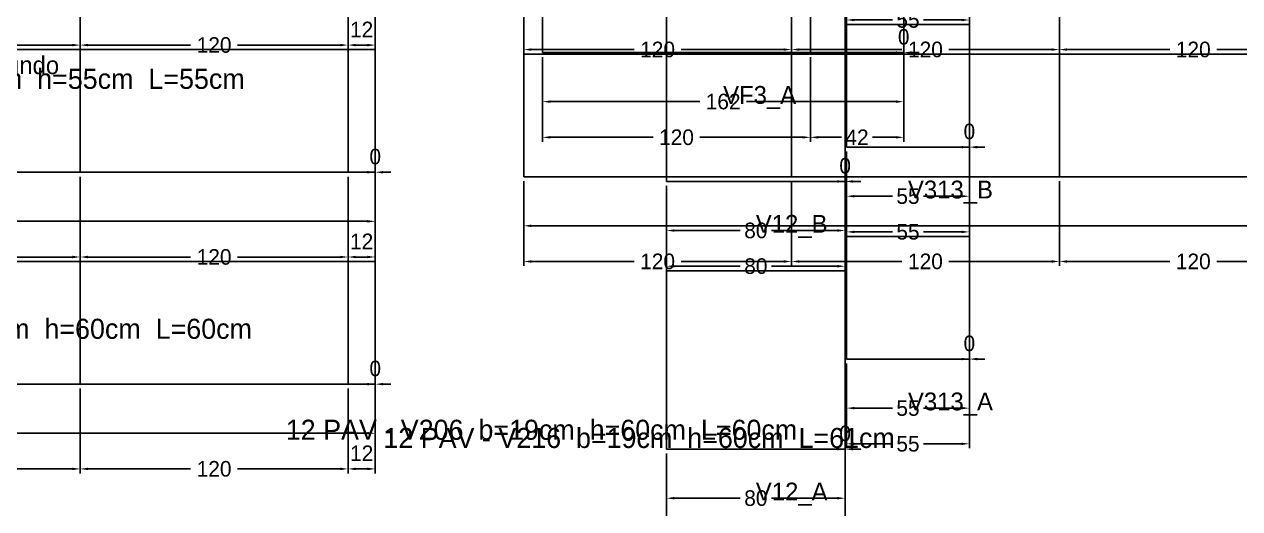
# Model space of a CAD drawing. Header units: metres. Extents: x 946 to 6411, y 1397 to 3666.
# Drawn here: x 1641 to 2185, y 1892 to 2110 of the extents above; entities that cross this region are included whole.
import ezdxf

# ---------------------------------------------------------------- set-up
doc = ezdxf.new("R2010")
doc.units = ezdxf.units.M
doc.layers.add('COTA', color=3, linetype='Continuous')
doc.dimstyles.new('COTA_VIG', dxfattribs={"dimtxt": 7, "dimasz": 3.5, "dimexe": 2, "dimexo": 2, "dimgap": 1.5, "dimtad": 1, "dimdec": 1, "dimcen": 2.5, "dimclrd": 3, "dimclre": 3, "dimclrt": 3, "dimazin": 3, "dimtfac": 1, "dimtmove": 0, "dimatfit": 3})

# ---------------------------------------------------------------- blocks, each defined once
blk = doc.blocks.new('_CLOSEDFILLED')
at = {"color": 0, "linetype": 'BYBLOCK'}
blk.add_solid([(-1, 0.16), (0, 0), (-1, -0.16)], dxfattribs=at)
blk = doc.blocks.new('*D49')
at = {"color": 3}
for p, q in [((1872.91, 2094.94), (1872.91, 2072.94)), ((2034.71, 2094.94), (2034.71, 2072.94)), ((1876.41, 2074.94), (1943.31, 2074.94)), ((1964.31, 2074.94), (2031.21, 2074.94))]:
    blk.add_line(p, q, dxfattribs=at)
at = {"layer": 'Defpoints'}
for p in [(1872.91, 2096.94), (2034.71, 2096.94), (1872.91, 2074.94)]:
    blk.add_point(p, dxfattribs=at)
at = {"layer": 'COTA', "color": 3, "xscale": 3.5, "yscale": 3.5, "rotation": 180}
blk.add_blockref('_CLOSEDFILLED', (1872.91, 2074.94), dxfattribs=at)
at = {"layer": 'COTA', "color": 3, "xscale": 3.5, "yscale": 3.5}
blk.add_blockref('_CLOSEDFILLED', (2034.71, 2074.94), dxfattribs=at)
at = {"layer": 'COTA', "color": 3, "insert": (1953.81, 2074.94), "char_height": 7, "attachment_point": 5}
blk.add_mtext('162', dxfattribs=at)
blk = doc.blocks.new('*D50')
at = {"color": 3}
for p, q in [((1872.91, 2094.94), (1872.91, 2056.94)), ((1992.91, 2094.94), (1992.91, 2056.94)), ((1876.41, 2058.94), (1922.41, 2058.94)), ((1943.41, 2058.94), (1989.41, 2058.94))]:
    blk.add_line(p, q, dxfattribs=at)
at = {"layer": 'Defpoints'}
for p in [(1872.91, 2096.94), (1992.91, 2096.94), (1872.91, 2058.94)]:
    blk.add_point(p, dxfattribs=at)
at = {"layer": 'COTA', "color": 3, "xscale": 3.5, "yscale": 3.5, "rotation": 180}
blk.add_blockref('_CLOSEDFILLED', (1872.91, 2058.94), dxfattribs=at)
at = {"layer": 'COTA', "color": 3, "xscale": 3.5, "yscale": 3.5}
blk.add_blockref('_CLOSEDFILLED', (1992.91, 2058.94), dxfattribs=at)
at = {"layer": 'COTA', "color": 3, "insert": (1932.91, 2058.94), "char_height": 7, "attachment_point": 5}
blk.add_mtext('120', dxfattribs=at)
blk = doc.blocks.new('*D51')
at = {"color": 3}
for p, q in [((1992.91, 2094.94), (1992.91, 2056.94)), ((2034.71, 2094.94), (2034.71, 2056.94)), ((1996.41, 2058.94), (2006.81, 2058.94)), ((2020.81, 2058.94), (2031.21, 2058.94))]:
    blk.add_line(p, q, dxfattribs=at)
at = {"layer": 'Defpoints'}
for p in [(1992.91, 2096.94), (2034.71, 2096.94), (1992.91, 2058.94)]:
    blk.add_point(p, dxfattribs=at)
at = {"layer": 'COTA', "color": 3, "xscale": 3.5, "yscale": 3.5, "rotation": 180}
blk.add_blockref('_CLOSEDFILLED', (1992.91, 2058.94), dxfattribs=at)
at = {"layer": 'COTA', "color": 3, "xscale": 3.5, "yscale": 3.5}
blk.add_blockref('_CLOSEDFILLED', (2034.71, 2058.94), dxfattribs=at)
at = {"layer": 'COTA', "color": 3, "insert": (2013.81, 2058.94), "char_height": 7, "attachment_point": 5}
blk.add_mtext('42', dxfattribs=at)
blk = doc.blocks.new('*D136')
at = {"color": 3}
for p, q in [((1928.47, 1917.16), (1928.47, 1895.16)), ((2008.47, 1917.16), (2008.47, 1895.16)), ((1931.97, 1897.16), (1961.47, 1897.16)), ((1975.47, 1897.16), (2004.97, 1897.16))]:
    blk.add_line(p, q, dxfattribs=at)
at = {"layer": 'Defpoints'}
for p in [(1928.47, 1919.16), (2008.47, 1919.16), (1928.47, 1897.16)]:
    blk.add_point(p, dxfattribs=at)
at = {"layer": 'COTA', "color": 3, "xscale": 3.5, "yscale": 3.5, "rotation": 180}
blk.add_blockref('_CLOSEDFILLED', (1928.47, 1897.16), dxfattribs=at)
at = {"layer": 'COTA', "color": 3, "xscale": 3.5, "yscale": 3.5}
blk.add_blockref('_CLOSEDFILLED', (2008.47, 1897.16), dxfattribs=at)
at = {"layer": 'COTA', "color": 3, "insert": (1968.47, 1897.16), "char_height": 7, "attachment_point": 5}
blk.add_mtext('80', dxfattribs=at)
blk = doc.blocks.new('*D137')
at = {"color": 3}
for p, q in [((1928.47, 1917.16), (1928.47, 1879.16)), ((2008.47, 1917.16), (2008.47, 1879.16)), ((1931.97, 1881.16), (1961.47, 1881.16)), ((1975.47, 1881.16), (2004.97, 1881.16))]:
    blk.add_line(p, q, dxfattribs=at)
at = {"layer": 'Defpoints'}
for p in [(1928.47, 1919.16), (2008.47, 1919.16), (1928.47, 1881.16)]:
    blk.add_point(p, dxfattribs=at)
at = {"layer": 'COTA', "color": 3, "xscale": 3.5, "yscale": 3.5, "rotation": 180}
blk.add_blockref('_CLOSEDFILLED', (1928.47, 1881.16), dxfattribs=at)
at = {"layer": 'COTA', "color": 3, "xscale": 3.5, "yscale": 3.5}
blk.add_blockref('_CLOSEDFILLED', (2008.47, 1881.16), dxfattribs=at)
at = {"layer": 'COTA', "color": 3, "insert": (1968.47, 1881.16), "char_height": 7, "attachment_point": 5}
blk.add_mtext('80', dxfattribs=at)
blk = doc.blocks.new('*D139')
at = {"color": 3}
for p, q in [((1928.47, 2037.16), (1928.47, 2015.16)), ((2008.47, 2037.16), (2008.47, 2015.16)), ((1931.97, 2017.16), (1961.47, 2017.16)), ((1975.47, 2017.16), (2004.97, 2017.16))]:
    blk.add_line(p, q, dxfattribs=at)
at = {"layer": 'Defpoints'}
for p in [(1928.47, 2039.16), (2008.47, 2039.16), (1928.47, 2017.16)]:
    blk.add_point(p, dxfattribs=at)
at = {"layer": 'COTA', "color": 3, "xscale": 3.5, "yscale": 3.5, "rotation": 180}
blk.add_blockref('_CLOSEDFILLED', (1928.47, 2017.16), dxfattribs=at)
at = {"layer": 'COTA', "color": 3, "xscale": 3.5, "yscale": 3.5}
blk.add_blockref('_CLOSEDFILLED', (2008.47, 2017.16), dxfattribs=at)
at = {"layer": 'COTA', "color": 3, "insert": (1968.47, 2017.16), "char_height": 7, "attachment_point": 5}
blk.add_mtext('80', dxfattribs=at)
blk = doc.blocks.new('*D140')
at = {"color": 3}
for p, q in [((1928.47, 2037.16), (1928.47, 1999.16)), ((2008.47, 2037.16), (2008.47, 1999.16)), ((1931.97, 2001.16), (1961.47, 2001.16)), ((1975.47, 2001.16), (2004.97, 2001.16))]:
    blk.add_line(p, q, dxfattribs=at)
at = {"layer": 'Defpoints'}
for p in [(1928.47, 2039.16), (2008.47, 2039.16), (1928.47, 2001.16)]:
    blk.add_point(p, dxfattribs=at)
at = {"layer": 'COTA', "color": 3, "xscale": 3.5, "yscale": 3.5, "rotation": 180}
blk.add_blockref('_CLOSEDFILLED', (1928.47, 2001.16), dxfattribs=at)
at = {"layer": 'COTA', "color": 3, "xscale": 3.5, "yscale": 3.5}
blk.add_blockref('_CLOSEDFILLED', (2008.47, 2001.16), dxfattribs=at)
at = {"layer": 'COTA', "color": 3, "insert": (1968.47, 2001.16), "char_height": 7, "attachment_point": 5}
blk.add_mtext('80', dxfattribs=at)
blk = doc.blocks.new('*D1381')
at = {"color": 3}
for p, q in [((945.75, 1946.29), (945.75, 1924.29)), ((1797.95, 1946.29), (1797.95, 1924.29)), ((949.25, 1926.29), (1361.35, 1926.29)), ((1382.35, 1926.29), (1794.45, 1926.29))]:
    blk.add_line(p, q, dxfattribs=at)
at = {"layer": 'Defpoints'}
for p in [(945.75, 1948.29), (1797.95, 1948.29), (945.75, 1926.29)]:
    blk.add_point(p, dxfattribs=at)
at = {"layer": 'COTA', "color": 3, "xscale": 3.5, "yscale": 3.5, "rotation": 180}
blk.add_blockref('_CLOSEDFILLED', (945.75, 1926.29), dxfattribs=at)
at = {"layer": 'COTA', "color": 3, "xscale": 3.5, "yscale": 3.5}
blk.add_blockref('_CLOSEDFILLED', (1797.95, 1926.29), dxfattribs=at)
at = {"layer": 'COTA', "color": 3, "insert": (1371.85, 1926.29), "char_height": 7, "attachment_point": 5}
blk.add_mtext('852', dxfattribs=at)
blk = doc.blocks.new('*D1387')
at = {"color": 3}
for p, q in [((1545.75, 1946.29), (1545.75, 1908.29)), ((1665.75, 1946.29), (1665.75, 1908.29)), ((1549.25, 1910.29), (1595.25, 1910.29)), ((1616.25, 1910.29), (1662.25, 1910.29))]:
    blk.add_line(p, q, dxfattribs=at)
at = {"layer": 'Defpoints'}
for p in [(1545.75, 1948.29), (1665.75, 1948.29), (1545.75, 1910.29)]:
    blk.add_point(p, dxfattribs=at)
at = {"layer": 'COTA', "color": 3, "xscale": 3.5, "yscale": 3.5, "rotation": 180}
blk.add_blockref('_CLOSEDFILLED', (1545.75, 1910.29), dxfattribs=at)
at = {"layer": 'COTA', "color": 3, "xscale": 3.5, "yscale": 3.5}
blk.add_blockref('_CLOSEDFILLED', (1665.75, 1910.29), dxfattribs=at)
at = {"layer": 'COTA', "color": 3, "insert": (1605.75, 1910.29), "char_height": 7, "attachment_point": 5}
blk.add_mtext('120', dxfattribs=at)
blk = doc.blocks.new('*D1388')
at = {"color": 3}
for p, q in [((1665.75, 1946.29), (1665.75, 1908.29)), ((1785.75, 1946.29), (1785.75, 1908.29)), ((1669.25, 1910.29), (1715.25, 1910.29)), ((1736.25, 1910.29), (1782.25, 1910.29))]:
    blk.add_line(p, q, dxfattribs=at)
at = {"layer": 'Defpoints'}
for p in [(1665.75, 1948.29), (1785.75, 1948.29), (1665.75, 1910.29)]:
    blk.add_point(p, dxfattribs=at)
at = {"layer": 'COTA', "color": 3, "xscale": 3.5, "yscale": 3.5, "rotation": 180}
blk.add_blockref('_CLOSEDFILLED', (1665.75, 1910.29), dxfattribs=at)
at = {"layer": 'COTA', "color": 3, "xscale": 3.5, "yscale": 3.5}
blk.add_blockref('_CLOSEDFILLED', (1785.75, 1910.29), dxfattribs=at)
at = {"layer": 'COTA', "color": 3, "insert": (1725.75, 1910.29), "char_height": 7, "attachment_point": 5}
blk.add_mtext('120', dxfattribs=at)
blk = doc.blocks.new('*D1389')
at = {"color": 3}
for p, q in [((1785.75, 1946.29), (1785.75, 1908.29)), ((1797.95, 1946.29), (1797.95, 1908.29)), ((1789.25, 1910.29), (1794.45, 1910.29))]:
    blk.add_line(p, q, dxfattribs=at)
at = {"layer": 'Defpoints'}
for p in [(1785.75, 1948.29), (1797.95, 1948.29), (1785.75, 1910.29)]:
    blk.add_point(p, dxfattribs=at)
at = {"layer": 'COTA', "color": 3, "xscale": 3.5, "yscale": 3.5, "rotation": 180}
blk.add_blockref('_CLOSEDFILLED', (1785.75, 1910.29), dxfattribs=at)
at = {"layer": 'COTA', "color": 3, "xscale": 3.5, "yscale": 3.5}
blk.add_blockref('_CLOSEDFILLED', (1797.95, 1910.29), dxfattribs=at)
at = {"layer": 'COTA', "color": 3, "insert": (1791.85, 1917.29), "char_height": 7, "attachment_point": 5}
blk.add_mtext('12', dxfattribs=at)
blk = doc.blocks.new('*D1391')
at = {"color": 3}
for p, q in [((945.75, 2041.29), (945.75, 2019.29)), ((1797.95, 2041.29), (1797.95, 2019.29)), ((949.25, 2021.29), (1361.35, 2021.29)), ((1382.35, 2021.29), (1794.45, 2021.29))]:
    blk.add_line(p, q, dxfattribs=at)
at = {"layer": 'Defpoints'}
for p in [(945.75, 2043.29), (1797.95, 2043.29), (945.75, 2021.29)]:
    blk.add_point(p, dxfattribs=at)
at = {"layer": 'COTA', "color": 3, "xscale": 3.5, "yscale": 3.5, "rotation": 180}
blk.add_blockref('_CLOSEDFILLED', (945.75, 2021.29), dxfattribs=at)
at = {"layer": 'COTA', "color": 3, "xscale": 3.5, "yscale": 3.5}
blk.add_blockref('_CLOSEDFILLED', (1797.95, 2021.29), dxfattribs=at)
at = {"layer": 'COTA', "color": 3, "insert": (1371.85, 2021.29), "char_height": 7, "attachment_point": 5}
blk.add_mtext('852', dxfattribs=at)
blk = doc.blocks.new('*D1397')
at = {"color": 3}
for p, q in [((1545.75, 2041.29), (1545.75, 2003.29)), ((1665.75, 2041.29), (1665.75, 2003.29)), ((1549.25, 2005.29), (1595.25, 2005.29)), ((1616.25, 2005.29), (1662.25, 2005.29))]:
    blk.add_line(p, q, dxfattribs=at)
at = {"layer": 'Defpoints'}
for p in [(1545.75, 2043.29), (1665.75, 2043.29), (1545.75, 2005.29)]:
    blk.add_point(p, dxfattribs=at)
at = {"layer": 'COTA', "color": 3, "xscale": 3.5, "yscale": 3.5, "rotation": 180}
blk.add_blockref('_CLOSEDFILLED', (1545.75, 2005.29), dxfattribs=at)
at = {"layer": 'COTA', "color": 3, "xscale": 3.5, "yscale": 3.5}
blk.add_blockref('_CLOSEDFILLED', (1665.75, 2005.29), dxfattribs=at)
at = {"layer": 'COTA', "color": 3, "insert": (1605.75, 2005.29), "char_height": 7, "attachment_point": 5}
blk.add_mtext('120', dxfattribs=at)
blk = doc.blocks.new('*D1398')
at = {"color": 3}
for p, q in [((1665.75, 2041.29), (1665.75, 2003.29)), ((1785.75, 2041.29), (1785.75, 2003.29)), ((1669.25, 2005.29), (1715.25, 2005.29)), ((1736.25, 2005.29), (1782.25, 2005.29))]:
    blk.add_line(p, q, dxfattribs=at)
at = {"layer": 'Defpoints'}
for p in [(1665.75, 2043.29), (1785.75, 2043.29), (1665.75, 2005.29)]:
    blk.add_point(p, dxfattribs=at)
at = {"layer": 'COTA', "color": 3, "xscale": 3.5, "yscale": 3.5, "rotation": 180}
blk.add_blockref('_CLOSEDFILLED', (1665.75, 2005.29), dxfattribs=at)
at = {"layer": 'COTA', "color": 3, "xscale": 3.5, "yscale": 3.5}
blk.add_blockref('_CLOSEDFILLED', (1785.75, 2005.29), dxfattribs=at)
at = {"layer": 'COTA', "color": 3, "insert": (1725.75, 2005.29), "char_height": 7, "attachment_point": 5}
blk.add_mtext('120', dxfattribs=at)
blk = doc.blocks.new('*D1399')
at = {"color": 3}
for p, q in [((1785.75, 2041.29), (1785.75, 2003.29)), ((1797.95, 2041.29), (1797.95, 2003.29)), ((1789.25, 2005.29), (1794.45, 2005.29))]:
    blk.add_line(p, q, dxfattribs=at)
at = {"layer": 'Defpoints'}
for p in [(1785.75, 2043.29), (1797.95, 2043.29), (1785.75, 2005.29)]:
    blk.add_point(p, dxfattribs=at)
at = {"layer": 'COTA', "color": 3, "xscale": 3.5, "yscale": 3.5, "rotation": 180}
blk.add_blockref('_CLOSEDFILLED', (1785.75, 2005.29), dxfattribs=at)
at = {"layer": 'COTA', "color": 3, "xscale": 3.5, "yscale": 3.5}
blk.add_blockref('_CLOSEDFILLED', (1797.95, 2005.29), dxfattribs=at)
at = {"layer": 'COTA', "color": 3, "insert": (1791.85, 2012.29), "char_height": 7, "attachment_point": 5}
blk.add_mtext('12', dxfattribs=at)
blk = doc.blocks.new('*D1407')
at = {"color": 3}
for p, q in [((1545.75, 2136.29), (1545.75, 2098.29)), ((1665.75, 2136.29), (1665.75, 2098.29)), ((1549.25, 2100.29), (1595.25, 2100.29)), ((1616.25, 2100.29), (1662.25, 2100.29))]:
    blk.add_line(p, q, dxfattribs=at)
at = {"layer": 'Defpoints'}
for p in [(1545.75, 2138.29), (1665.75, 2138.29), (1545.75, 2100.29)]:
    blk.add_point(p, dxfattribs=at)
at = {"layer": 'COTA', "color": 3, "xscale": 3.5, "yscale": 3.5, "rotation": 180}
blk.add_blockref('_CLOSEDFILLED', (1545.75, 2100.29), dxfattribs=at)
at = {"layer": 'COTA', "color": 3, "xscale": 3.5, "yscale": 3.5}
blk.add_blockref('_CLOSEDFILLED', (1665.75, 2100.29), dxfattribs=at)
at = {"layer": 'COTA', "color": 3, "insert": (1605.75, 2100.29), "char_height": 7, "attachment_point": 5}
blk.add_mtext('120', dxfattribs=at)
blk = doc.blocks.new('*D1408')
at = {"color": 3}
for p, q in [((1665.75, 2136.29), (1665.75, 2098.29)), ((1785.75, 2136.29), (1785.75, 2098.29)), ((1669.25, 2100.29), (1715.25, 2100.29)), ((1736.25, 2100.29), (1782.25, 2100.29))]:
    blk.add_line(p, q, dxfattribs=at)
at = {"layer": 'Defpoints'}
for p in [(1665.75, 2138.29), (1785.75, 2138.29), (1665.75, 2100.29)]:
    blk.add_point(p, dxfattribs=at)
at = {"layer": 'COTA', "color": 3, "xscale": 3.5, "yscale": 3.5, "rotation": 180}
blk.add_blockref('_CLOSEDFILLED', (1665.75, 2100.29), dxfattribs=at)
at = {"layer": 'COTA', "color": 3, "xscale": 3.5, "yscale": 3.5}
blk.add_blockref('_CLOSEDFILLED', (1785.75, 2100.29), dxfattribs=at)
at = {"layer": 'COTA', "color": 3, "insert": (1725.75, 2100.29), "char_height": 7, "attachment_point": 5}
blk.add_mtext('120', dxfattribs=at)
blk = doc.blocks.new('*D1409')
at = {"color": 3}
for p, q in [((1785.75, 2136.29), (1785.75, 2098.29)), ((1797.95, 2136.29), (1797.95, 2098.29)), ((1789.25, 2100.29), (1794.45, 2100.29))]:
    blk.add_line(p, q, dxfattribs=at)
at = {"layer": 'Defpoints'}
for p in [(1785.75, 2138.29), (1797.95, 2138.29), (1785.75, 2100.29)]:
    blk.add_point(p, dxfattribs=at)
at = {"layer": 'COTA', "color": 3, "xscale": 3.5, "yscale": 3.5, "rotation": 180}
blk.add_blockref('_CLOSEDFILLED', (1785.75, 2100.29), dxfattribs=at)
at = {"layer": 'COTA', "color": 3, "xscale": 3.5, "yscale": 3.5}
blk.add_blockref('_CLOSEDFILLED', (1797.95, 2100.29), dxfattribs=at)
at = {"layer": 'COTA', "color": 3, "insert": (1791.85, 2107.29), "char_height": 7, "attachment_point": 5}
blk.add_mtext('12', dxfattribs=at)
blk = doc.blocks.new('*D1465')
at = {"color": 3}
for p, q in [((2009.13, 1957.54), (2009.13, 1935.54)), ((2064.13, 1957.54), (2064.13, 1935.54)), ((2012.63, 1937.54), (2029.63, 1937.54)), ((2043.63, 1937.54), (2060.63, 1937.54))]:
    blk.add_line(p, q, dxfattribs=at)
at = {"layer": 'Defpoints'}
for p in [(2009.13, 1959.54), (2064.13, 1959.54), (2009.13, 1937.54)]:
    blk.add_point(p, dxfattribs=at)
at = {"layer": 'COTA', "color": 3, "xscale": 3.5, "yscale": 3.5, "rotation": 180}
blk.add_blockref('_CLOSEDFILLED', (2009.13, 1937.54), dxfattribs=at)
at = {"layer": 'COTA', "color": 3, "xscale": 3.5, "yscale": 3.5}
blk.add_blockref('_CLOSEDFILLED', (2064.13, 1937.54), dxfattribs=at)
at = {"layer": 'COTA', "color": 3, "insert": (2036.63, 1937.54), "char_height": 7, "attachment_point": 5}
blk.add_mtext('55', dxfattribs=at)
blk = doc.blocks.new('*D1466')
at = {"color": 3}
for p, q in [((2009.13, 1957.54), (2009.13, 1919.54)), ((2064.13, 1957.54), (2064.13, 1919.54)), ((2012.63, 1921.54), (2029.63, 1921.54)), ((2043.63, 1921.54), (2060.63, 1921.54))]:
    blk.add_line(p, q, dxfattribs=at)
at = {"layer": 'Defpoints'}
for p in [(2009.13, 1959.54), (2064.13, 1959.54), (2009.13, 1921.54)]:
    blk.add_point(p, dxfattribs=at)
at = {"layer": 'COTA', "color": 3, "xscale": 3.5, "yscale": 3.5, "rotation": 180}
blk.add_blockref('_CLOSEDFILLED', (2009.13, 1921.54), dxfattribs=at)
at = {"layer": 'COTA', "color": 3, "xscale": 3.5, "yscale": 3.5}
blk.add_blockref('_CLOSEDFILLED', (2064.13, 1921.54), dxfattribs=at)
at = {"layer": 'COTA', "color": 3, "insert": (2036.63, 1921.54), "char_height": 7, "attachment_point": 5}
blk.add_mtext('55', dxfattribs=at)
blk = doc.blocks.new('*D1468')
at = {"color": 3}
for p, q in [((2009.13, 2052.54), (2009.13, 2030.54)), ((2064.13, 2052.54), (2064.13, 2030.54)), ((2012.63, 2032.54), (2029.63, 2032.54)), ((2043.63, 2032.54), (2060.63, 2032.54))]:
    blk.add_line(p, q, dxfattribs=at)
at = {"layer": 'Defpoints'}
for p in [(2009.13, 2054.54), (2064.13, 2054.54), (2009.13, 2032.54)]:
    blk.add_point(p, dxfattribs=at)
at = {"layer": 'COTA', "color": 3, "xscale": 3.5, "yscale": 3.5, "rotation": 180}
blk.add_blockref('_CLOSEDFILLED', (2009.13, 2032.54), dxfattribs=at)
at = {"layer": 'COTA', "color": 3, "xscale": 3.5, "yscale": 3.5}
blk.add_blockref('_CLOSEDFILLED', (2064.13, 2032.54), dxfattribs=at)
at = {"layer": 'COTA', "color": 3, "insert": (2036.63, 2032.54), "char_height": 7, "attachment_point": 5}
blk.add_mtext('55', dxfattribs=at)
blk = doc.blocks.new('*D1469')
at = {"color": 3}
for p, q in [((2009.13, 2052.54), (2009.13, 2014.54)), ((2064.13, 2052.54), (2064.13, 2014.54)), ((2012.63, 2016.54), (2029.63, 2016.54)), ((2043.63, 2016.54), (2060.63, 2016.54))]:
    blk.add_line(p, q, dxfattribs=at)
at = {"layer": 'Defpoints'}
for p in [(2009.13, 2054.54), (2064.13, 2054.54), (2009.13, 2016.54)]:
    blk.add_point(p, dxfattribs=at)
at = {"layer": 'COTA', "color": 3, "xscale": 3.5, "yscale": 3.5, "rotation": 180}
blk.add_blockref('_CLOSEDFILLED', (2009.13, 2016.54), dxfattribs=at)
at = {"layer": 'COTA', "color": 3, "xscale": 3.5, "yscale": 3.5}
blk.add_blockref('_CLOSEDFILLED', (2064.13, 2016.54), dxfattribs=at)
at = {"layer": 'COTA', "color": 3, "insert": (2036.63, 2016.54), "char_height": 7, "attachment_point": 5}
blk.add_mtext('55', dxfattribs=at)
blk = doc.blocks.new('*D1472')
at = {"color": 3}
for p, q in [((2009.13, 2147.54), (2009.13, 2109.54)), ((2064.13, 2147.54), (2064.13, 2109.54)), ((2012.63, 2111.54), (2029.63, 2111.54)), ((2043.63, 2111.54), (2060.63, 2111.54))]:
    blk.add_line(p, q, dxfattribs=at)
at = {"layer": 'Defpoints'}
for p in [(2009.13, 2149.54), (2064.13, 2149.54), (2009.13, 2111.54)]:
    blk.add_point(p, dxfattribs=at)
at = {"layer": 'COTA', "color": 3, "xscale": 3.5, "yscale": 3.5, "rotation": 180}
blk.add_blockref('_CLOSEDFILLED', (2009.13, 2111.54), dxfattribs=at)
at = {"layer": 'COTA', "color": 3, "xscale": 3.5, "yscale": 3.5}
blk.add_blockref('_CLOSEDFILLED', (2064.13, 2111.54), dxfattribs=at)
at = {"layer": 'COTA', "color": 3, "insert": (2036.63, 2111.54), "char_height": 7, "attachment_point": 5}
blk.add_mtext('55', dxfattribs=at)
blk = doc.blocks.new('*D1846')
at = {"color": 3}
for p, q in [((1864.45, 2039.28), (1864.45, 2017.28)), ((2719.65, 2039.28), (2719.65, 2017.28)), ((1867.95, 2019.28), (2281.55, 2019.28)), ((2302.55, 2019.28), (2716.15, 2019.28))]:
    blk.add_line(p, q, dxfattribs=at)
at = {"layer": 'Defpoints'}
for p in [(1864.45, 2041.28), (2719.65, 2041.28), (1864.45, 2019.28)]:
    blk.add_point(p, dxfattribs=at)
at = {"layer": 'COTA', "color": 3, "xscale": 3.5, "yscale": 3.5, "rotation": 180}
blk.add_blockref('_CLOSEDFILLED', (1864.45, 2019.28), dxfattribs=at)
at = {"layer": 'COTA', "color": 3, "xscale": 3.5, "yscale": 3.5}
blk.add_blockref('_CLOSEDFILLED', (2719.65, 2019.28), dxfattribs=at)
at = {"layer": 'COTA', "color": 3, "insert": (2292.05, 2019.28), "char_height": 7, "attachment_point": 5}
blk.add_mtext('855', dxfattribs=at)
blk = doc.blocks.new('*D1847')
at = {"color": 3}
for p, q in [((1864.45, 2039.28), (1864.45, 2001.28)), ((1984.45, 2039.28), (1984.45, 2001.28)), ((1867.95, 2003.28), (1913.95, 2003.28)), ((1934.95, 2003.28), (1980.95, 2003.28))]:
    blk.add_line(p, q, dxfattribs=at)
at = {"layer": 'Defpoints'}
for p in [(1864.45, 2041.28), (1984.45, 2041.28), (1864.45, 2003.28)]:
    blk.add_point(p, dxfattribs=at)
at = {"layer": 'COTA', "color": 3, "xscale": 3.5, "yscale": 3.5, "rotation": 180}
blk.add_blockref('_CLOSEDFILLED', (1864.45, 2003.28), dxfattribs=at)
at = {"layer": 'COTA', "color": 3, "xscale": 3.5, "yscale": 3.5}
blk.add_blockref('_CLOSEDFILLED', (1984.45, 2003.28), dxfattribs=at)
at = {"layer": 'COTA', "color": 3, "insert": (1924.45, 2003.28), "char_height": 7, "attachment_point": 5}
blk.add_mtext('120', dxfattribs=at)
blk = doc.blocks.new('*D1848')
at = {"color": 3}
for p, q in [((1984.45, 2039.28), (1984.45, 2001.28)), ((2104.45, 2039.28), (2104.45, 2001.28)), ((1987.95, 2003.28), (2033.95, 2003.28)), ((2054.95, 2003.28), (2100.95, 2003.28))]:
    blk.add_line(p, q, dxfattribs=at)
at = {"layer": 'Defpoints'}
for p in [(1984.45, 2041.28), (2104.45, 2041.28), (1984.45, 2003.28)]:
    blk.add_point(p, dxfattribs=at)
at = {"layer": 'COTA', "color": 3, "xscale": 3.5, "yscale": 3.5, "rotation": 180}
blk.add_blockref('_CLOSEDFILLED', (1984.45, 2003.28), dxfattribs=at)
at = {"layer": 'COTA', "color": 3, "xscale": 3.5, "yscale": 3.5}
blk.add_blockref('_CLOSEDFILLED', (2104.45, 2003.28), dxfattribs=at)
at = {"layer": 'COTA', "color": 3, "insert": (2044.45, 2003.28), "char_height": 7, "attachment_point": 5}
blk.add_mtext('120', dxfattribs=at)
blk = doc.blocks.new('*D1849')
at = {"color": 3}
for p, q in [((2104.45, 2039.28), (2104.45, 2001.28)), ((2224.45, 2039.28), (2224.45, 2001.28)), ((2107.95, 2003.28), (2153.95, 2003.28)), ((2174.95, 2003.28), (2220.95, 2003.28))]:
    blk.add_line(p, q, dxfattribs=at)
at = {"layer": 'Defpoints'}
for p in [(2104.45, 2041.28), (2224.45, 2041.28), (2104.45, 2003.28)]:
    blk.add_point(p, dxfattribs=at)
at = {"layer": 'COTA', "color": 3, "xscale": 3.5, "yscale": 3.5, "rotation": 180}
blk.add_blockref('_CLOSEDFILLED', (2104.45, 2003.28), dxfattribs=at)
at = {"layer": 'COTA', "color": 3, "xscale": 3.5, "yscale": 3.5}
blk.add_blockref('_CLOSEDFILLED', (2224.45, 2003.28), dxfattribs=at)
at = {"layer": 'COTA', "color": 3, "insert": (2164.45, 2003.28), "char_height": 7, "attachment_point": 5}
blk.add_mtext('120', dxfattribs=at)
blk = doc.blocks.new('*D1857')
at = {"color": 3}
for p, q in [((1864.45, 2134.28), (1864.45, 2096.28)), ((1984.45, 2134.28), (1984.45, 2096.28)), ((1867.95, 2098.28), (1913.95, 2098.28)), ((1934.95, 2098.28), (1980.95, 2098.28))]:
    blk.add_line(p, q, dxfattribs=at)
at = {"layer": 'Defpoints'}
for p in [(1864.45, 2136.28), (1984.45, 2136.28), (1864.45, 2098.28)]:
    blk.add_point(p, dxfattribs=at)
at = {"layer": 'COTA', "color": 3, "xscale": 3.5, "yscale": 3.5, "rotation": 180}
blk.add_blockref('_CLOSEDFILLED', (1864.45, 2098.28), dxfattribs=at)
at = {"layer": 'COTA', "color": 3, "xscale": 3.5, "yscale": 3.5}
blk.add_blockref('_CLOSEDFILLED', (1984.45, 2098.28), dxfattribs=at)
at = {"layer": 'COTA', "color": 3, "insert": (1924.45, 2098.28), "char_height": 7, "attachment_point": 5}
blk.add_mtext('120', dxfattribs=at)
blk = doc.blocks.new('*D1858')
at = {"color": 3}
for p, q in [((1984.45, 2134.28), (1984.45, 2096.28)), ((2104.45, 2134.28), (2104.45, 2096.28)), ((1987.95, 2098.28), (2033.95, 2098.28)), ((2054.95, 2098.28), (2100.95, 2098.28))]:
    blk.add_line(p, q, dxfattribs=at)
at = {"layer": 'Defpoints'}
for p in [(1984.45, 2136.28), (2104.45, 2136.28), (1984.45, 2098.28)]:
    blk.add_point(p, dxfattribs=at)
at = {"layer": 'COTA', "color": 3, "xscale": 3.5, "yscale": 3.5, "rotation": 180}
blk.add_blockref('_CLOSEDFILLED', (1984.45, 2098.28), dxfattribs=at)
at = {"layer": 'COTA', "color": 3, "xscale": 3.5, "yscale": 3.5}
blk.add_blockref('_CLOSEDFILLED', (2104.45, 2098.28), dxfattribs=at)
at = {"layer": 'COTA', "color": 3, "insert": (2044.45, 2098.28), "char_height": 7, "attachment_point": 5}
blk.add_mtext('120', dxfattribs=at)
blk = doc.blocks.new('*D1859')
at = {"color": 3}
for p, q in [((2104.45, 2134.28), (2104.45, 2096.28)), ((2224.45, 2134.28), (2224.45, 2096.28)), ((2107.95, 2098.28), (2153.95, 2098.28)), ((2174.95, 2098.28), (2220.95, 2098.28))]:
    blk.add_line(p, q, dxfattribs=at)
at = {"layer": 'Defpoints'}
for p in [(2104.45, 2136.28), (2224.45, 2136.28), (2104.45, 2098.28)]:
    blk.add_point(p, dxfattribs=at)
at = {"layer": 'COTA', "color": 3, "xscale": 3.5, "yscale": 3.5, "rotation": 180}
blk.add_blockref('_CLOSEDFILLED', (2104.45, 2098.28), dxfattribs=at)
at = {"layer": 'COTA', "color": 3, "xscale": 3.5, "yscale": 3.5}
blk.add_blockref('_CLOSEDFILLED', (2224.45, 2098.28), dxfattribs=at)
at = {"layer": 'COTA', "color": 3, "insert": (2164.45, 2098.28), "char_height": 7, "attachment_point": 5}
blk.add_mtext('120', dxfattribs=at)

msp = doc.modelspace()

# ---------------------------------------------------------------- linework, layer by layer
at = {"layer": 'Paineis'}
for points in [[(1872.91, 2096.94), (1992.91, 2096.94), (1992.91, 2151.94), (1872.91, 2151.94)], [(1992.91, 2096.94), (2034.71, 2096.94), (2034.71, 2151.94), (1992.91, 2151.94)], [(1928.47, 2039.16), (2008.47, 2039.16), (2008.47, 2119.16), (1928.47, 2119.16)], [(2009.13, 2054.54), (2064.13, 2054.54), (2064.13, 2109.54), (2009.13, 2109.54)], [(1545.75, 2043.29), (1665.75, 2043.29), (1665.75, 2098.29), (1545.75, 2098.29)], [(1665.75, 2043.29), (1785.75, 2043.29), (1785.75, 2098.29), (1665.75, 2098.29)], [(1785.75, 2043.29), (1797.95, 2043.29), (1797.95, 2098.29), (1785.75, 2098.29)], [(1864.45, 2041.28), (1984.45, 2041.28), (1984.45, 2096.28), (1864.45, 2096.28)], [(1984.45, 2041.28), (2104.45, 2041.28), (2104.45, 2096.28), (1984.45, 2096.28)], [(2104.45, 2041.28), (2224.45, 2041.28), (2224.45, 2096.28), (2104.45, 2096.28)], [(2009.13, 1959.54), (2064.13, 1959.54), (2064.13, 2014.54), (2009.13, 2014.54)], [(1545.75, 1948.29), (1665.75, 1948.29), (1665.75, 2003.29), (1545.75, 2003.29)], [(1665.75, 1948.29), (1785.75, 1948.29), (1785.75, 2003.29), (1665.75, 2003.29)], [(1785.75, 1948.29), (1797.95, 1948.29), (1797.95, 2003.29), (1785.75, 2003.29)], [(1928.47, 1919.16), (2008.47, 1919.16), (2008.47, 1999.16), (1928.47, 1999.16)]]:
    msp.add_lwpolyline(points, close=True, dxfattribs=at)

# ---------------------------------------------------------------- texts
at = {"layer": 'NOMENCLATURA', "char_height": 9, "attachment_point": 1}
for s, insert in [('12 PAV - V9  b=14cm  h=55cm  L=55cm', (1523.73, 2089.66)), ('12 PAV - V219  b=30cm  h=60cm  L=60cm', (1513.59, 1977.61)), ('12 PAV - V206  b=19cm  h=60cm  L=60cm', (1757.88, 1932.34)), ('12 PAV - V216  b=19cm  h=60cm  L=61cm', (1801.6, 1928.67))]:
    msp.add_mtext(s, dxfattribs=dict(at, insert=insert))
at = {"layer": 'Texto Secao', "char_height": 8, "attachment_point": 1}
for s, insert in [('V214_Fundo', (1595.05, 2095.28)), ('VF3_A', (1953.81, 2081.94)), ('V313_B', (2036.63, 2039.54)), ('V12_B', (1968.47, 2024.16)), ('V313_A', (2036.63, 1944.54)), ('V12_A', (1968.47, 1904.16))]:
    msp.add_mtext(s, dxfattribs=dict(at, insert=insert))

# ---------------------------------------------------------------- dimensions: what is measured, and where the dimension line sits
at = {"layer": 'COTA'}
for base, p1, p2 in [((2034.71, 2096.94), (2034.71, 2096.94), (2034.71, 2151.94)), ((2008.47, 2039.16), (2008.47, 2039.16), (2008.47, 2119.16)), ((2064.13, 2054.54), (2064.13, 2054.54), (2064.13, 2109.54)), ((1797.95, 2043.29), (1797.95, 2043.29), (1797.95, 2098.29)), ((2064.13, 1959.54), (2064.13, 1959.54), (2064.13, 2014.54)), ((1797.95, 1948.29), (1797.95, 1948.29), (1797.95, 2003.29)), ((2008.47, 1919.16), (2008.47, 1919.16), (2008.47, 1999.16))]:
    msp.add_linear_dim(base=base, p1=p1, p2=p2, dimstyle='COTA_VIG', dxfattribs=at).render()
for base, p1, p2, picture, middle in [((2009.13, 2111.54), (2009.13, 2149.54), (2064.13, 2149.54), '*D1472', (2036.63, 2111.54)), ((1545.75, 2100.29), (1545.75, 2138.29), (1665.75, 2138.29), '*D1407', (1605.75, 2100.29)), ((1665.75, 2100.29), (1665.75, 2138.29), (1785.75, 2138.29), '*D1408', (1725.75, 2100.29)), ((1785.75, 2100.29), (1785.75, 2138.29), (1797.95, 2138.29), '*D1409', (1791.85, 2107.29)), ((1864.45, 2098.28), (1864.45, 2136.28), (1984.45, 2136.28), '*D1857', (1924.45, 2098.28)), ((1984.45, 2098.28), (1984.45, 2136.28), (2104.45, 2136.28), '*D1858', (2044.45, 2098.28)), ((2104.45, 2098.28), (2104.45, 2136.28), (2224.45, 2136.28), '*D1859', (2164.45, 2098.28)), ((1872.91, 2074.94), (1872.91, 2096.94), (2034.71, 2096.94), '*D49', (1953.81, 2074.94)), ((1872.91, 2058.94), (1872.91, 2096.94), (1992.91, 2096.94), '*D50', (1932.91, 2058.94)), ((1992.91, 2058.94), (1992.91, 2096.94), (2034.71, 2096.94), '*D51', (2013.81, 2058.94)), ((2009.13, 2032.54), (2009.13, 2054.54), (2064.13, 2054.54), '*D1468', (2036.63, 2032.54)), ((2009.13, 2016.54), (2009.13, 2054.54), (2064.13, 2054.54), '*D1469', (2036.63, 2016.54)), ((945.75, 2021.29), (945.75, 2043.29), (1797.95, 2043.29), '*D1391', (1371.85, 2021.29)), ((1545.75, 2005.29), (1545.75, 2043.29), (1665.75, 2043.29), '*D1397', (1605.75, 2005.29)), ((1665.75, 2005.29), (1665.75, 2043.29), (1785.75, 2043.29), '*D1398', (1725.75, 2005.29)), ((1785.75, 2005.29), (1785.75, 2043.29), (1797.95, 2043.29), '*D1399', (1791.85, 2012.29)), ((1864.45, 2019.28), (1864.45, 2041.28), (2719.65, 2041.28), '*D1846', (2292.05, 2019.28)), ((1864.45, 2003.28), (1864.45, 2041.28), (1984.45, 2041.28), '*D1847', (1924.45, 2003.28)), ((1928.47, 2017.16), (1928.47, 2039.16), (2008.47, 2039.16), '*D139', (1968.47, 2017.16)), ((1928.47, 2001.16), (1928.47, 2039.16), (2008.47, 2039.16), '*D140', (1968.47, 2001.16)), ((1984.45, 2003.28), (1984.45, 2041.28), (2104.45, 2041.28), '*D1848', (2044.45, 2003.28)), ((2104.45, 2003.28), (2104.45, 2041.28), (2224.45, 2041.28), '*D1849', (2164.45, 2003.28)), ((2009.13, 1937.54), (2009.13, 1959.54), (2064.13, 1959.54), '*D1465', (2036.63, 1937.54)), ((2009.13, 1921.54), (2009.13, 1959.54), (2064.13, 1959.54), '*D1466', (2036.63, 1921.54)), ((945.75, 1926.29), (945.75, 1948.29), (1797.95, 1948.29), '*D1381', (1371.85, 1926.29)), ((1545.75, 1910.29), (1545.75, 1948.29), (1665.75, 1948.29), '*D1387', (1605.75, 1910.29)), ((1665.75, 1910.29), (1665.75, 1948.29), (1785.75, 1948.29), '*D1388', (1725.75, 1910.29)), ((1785.75, 1910.29), (1785.75, 1948.29), (1797.95, 1948.29), '*D1389', (1791.85, 1917.29)), ((1928.47, 1897.16), (1928.47, 1919.16), (2008.47, 1919.16), '*D136', (1968.47, 1897.16)), ((1928.47, 1881.16), (1928.47, 1919.16), (2008.47, 1919.16), '*D137', (1968.47, 1881.16))]:
    dim = msp.add_linear_dim(base=base, p1=p1, p2=p2, dimstyle='COTA_VIG', dxfattribs=at)
    dim.commit()
    dim.dimension.update_dxf_attribs({"geometry": picture, "text_midpoint": middle})

doc.saveas('drawing.dxf')
